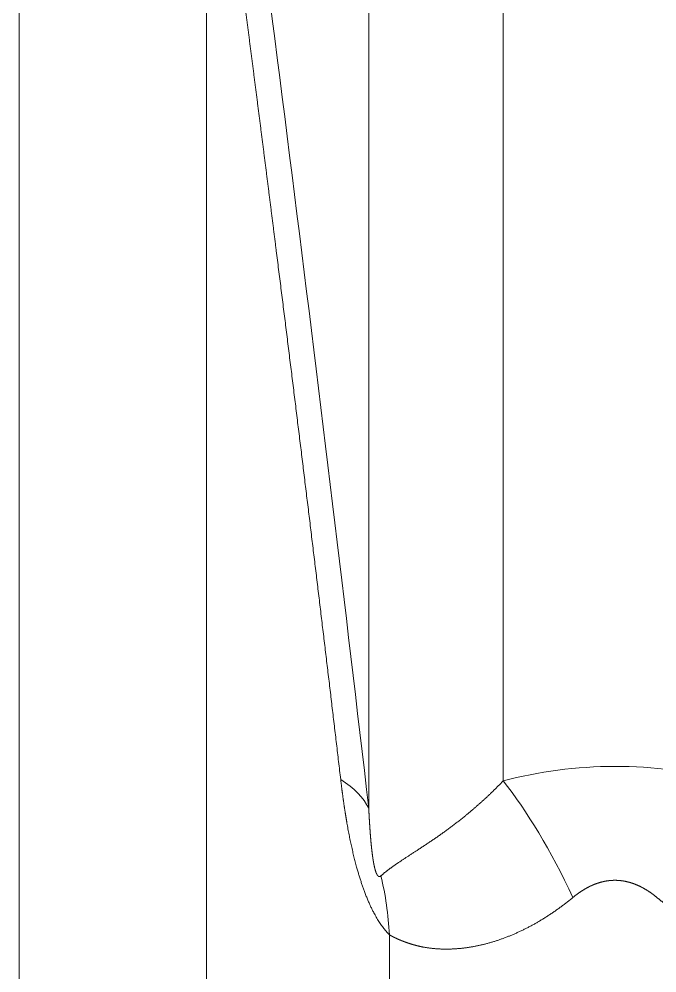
# Model space of a CAD drawing. Header units: millimetres. Extents: x 4664 to 8864, y -38 to 2932.
# Drawn here: x 8171.13 to 8175.2, y 2172.46 to 2178.55 of the extents above; entities that cross this region are included whole.
import ezdxf

# ---------------------------------------------------------------- set-up
doc = ezdxf.new("R2010")
doc.units = ezdxf.units.MM

msp = doc.modelspace()

# ---------------------------------------------------------------- linework, layer by layer
at = {"lineweight": 5}
for p, q in [((8173.3619, 2188.0201), (8173.3619, 2173.5136)), ((8174.2179, 2173.688), (8174.2179, 2187.5342)), ((8171.134, 2157.2276), (8171.134, 2180.8548)), ((8172.3286, 2157.6393), (8172.3286, 2180.4928)), ((8173.4938, 2172.7067), (8173.4938, 2154.3043))]:
    msp.add_line(p, q, dxfattribs=at)
at = {"lineweight": 5, "extrusion": (0, 0, -1)}
for centre, major_axis, ratio, start_param, end_param in [((8164.7523, 2195.3371), (-8.8397, 54.288), 0.099808, 1.845744, 2.000683), ((8170.7937, 2173.1237), (2.5944, 0.3015), 0.315798, 5.91796, 6.172795), ((8174.2179, 2171.5485), (-0.6646, 2.5259), 0.341532, 0.656404, 1.0773), ((8171.1045, 2172.124), (1.8427, 1.851), 0.824618, 0.471585, 0.637602)]:
    msp.add_ellipse(centre, major_axis=major_axis, ratio=ratio, start_param=start_param, end_param=end_param, dxfattribs=at)
at = {"lineweight": 5}
for points, knots in [([(8172.3286, 2180.4928), (8172.3301, 2180.4819), (8172.333, 2180.4601), (8172.3374, 2180.4273), (8172.3417, 2180.3946), (8172.3461, 2180.3618), (8172.3504, 2180.3291), (8172.3548, 2180.2964), (8172.3591, 2180.2637), (8172.3635, 2180.2311), (8172.3678, 2180.1984), (8172.3722, 2180.1658), (8172.3765, 2180.1331), (8172.3808, 2180.1005), (8172.3851, 2180.0679), (8172.3895, 2180.0353), (8172.3938, 2180.0028), (8172.3981, 2179.9702), (8172.4024, 2179.9377), (8172.4067, 2179.9051), (8172.411, 2179.8726), (8172.4153, 2179.8401), (8172.4196, 2179.8076), (8172.4238, 2179.7752), (8172.4281, 2179.7427), (8172.4324, 2179.7103), (8172.4367, 2179.6778), (8172.4409, 2179.6454), (8172.4452, 2179.613), (8172.4495, 2179.5806), (8172.4537, 2179.5482), (8172.458, 2179.5159), (8172.4622, 2179.4835), (8172.4665, 2179.4512), (8172.4707, 2179.4189), (8172.4749, 2179.3866), (8172.4792, 2179.3543), (8172.4834, 2179.322), (8172.4876, 2179.2898), (8172.4918, 2179.2575), (8172.496, 2179.2253), (8172.5002, 2179.1931), (8172.5045, 2179.1609), (8172.5087, 2179.1287), (8172.5128, 2179.0965), (8172.517, 2179.0644), (8172.5212, 2179.0322), (8172.5254, 2179.0001), (8172.5296, 2178.968), (8172.5338, 2178.9359), (8172.5379, 2178.9038), (8172.5421, 2178.8717), (8172.5463, 2178.8397), (8172.5504, 2178.8076), (8172.5546, 2178.7756), (8172.5587, 2178.7436), (8172.5629, 2178.7116), (8172.567, 2178.6796), (8172.5712, 2178.6476), (8172.5753, 2178.6157), (8172.5794, 2178.5838), (8172.5835, 2178.5518), (8172.5877, 2178.5199), (8172.5918, 2178.488), (8172.5959, 2178.4562), (8172.6, 2178.4243), (8172.6041, 2178.3924), (8172.6082, 2178.3606), (8172.6123, 2178.3288), (8172.6164, 2178.297), (8172.6205, 2178.2652), (8172.6246, 2178.2334), (8172.6286, 2178.2017), (8172.6327, 2178.1699), (8172.6368, 2178.1382), (8172.6408, 2178.1065), (8172.6449, 2178.0748), (8172.649, 2178.0431), (8172.653, 2178.0114), (8172.6571, 2177.9798), (8172.6611, 2177.9481), (8172.6651, 2177.9165), (8172.6692, 2177.8849), (8172.6732, 2177.8533), (8172.6772, 2177.8217), (8172.6813, 2177.7901), (8172.6853, 2177.7586), (8172.6893, 2177.7271), (8172.6933, 2177.6955), (8172.6973, 2177.664), (8172.7013, 2177.6326), (8172.7053, 2177.6011), (8172.7093, 2177.5696), (8172.7133, 2177.5382), (8172.7173, 2177.5068), (8172.7213, 2177.4753), (8172.7253, 2177.4439), (8172.7292, 2177.4126), (8172.7332, 2177.3812), (8172.7372, 2177.3498), (8172.7411, 2177.3185), (8172.7451, 2177.2872), (8172.749, 2177.2559), (8172.753, 2177.2246), (8172.7569, 2177.1933), (8172.7609, 2177.1621), (8172.7648, 2177.1308), (8172.7687, 2177.0996), (8172.7738, 2177.0589), (8172.7801, 2177.0088), (8172.7876, 2176.9492), (8172.7951, 2176.8897), (8172.8025, 2176.8302), (8172.81, 2176.7708), (8172.8174, 2176.7115), (8172.8248, 2176.6522), (8172.8322, 2176.5929), (8172.8396, 2176.5337), (8172.8469, 2176.4746), (8172.8543, 2176.4155), (8172.8616, 2176.3564), (8172.8689, 2176.2975), (8172.8762, 2176.2385), (8172.8835, 2176.1796), (8172.8908, 2176.1208), (8172.898, 2176.062), (8172.9053, 2176.0033), (8172.9125, 2175.9446), (8172.9197, 2175.886), (8172.9269, 2175.8274), (8172.9341, 2175.7689), (8172.9413, 2175.7104), (8172.9484, 2175.652), (8172.9556, 2175.5936), (8172.9627, 2175.5353), (8172.9698, 2175.4771), (8172.9769, 2175.4189), (8172.984, 2175.3607), (8172.9911, 2175.3026), (8172.9981, 2175.2446), (8173.0052, 2175.1866), (8173.0122, 2175.1286), (8173.0192, 2175.0707), (8173.0262, 2175.0129), (8173.0332, 2174.9551), (8173.0401, 2174.8974), (8173.0471, 2174.8398), (8173.054, 2174.7821), (8173.0609, 2174.7246), (8173.0678, 2174.6671), (8173.0747, 2174.6096), (8173.0816, 2174.5522), (8173.0885, 2174.4949), (8173.0953, 2174.4376), (8173.1022, 2174.3804), (8173.109, 2174.3232), (8173.1158, 2174.2661), (8173.1226, 2174.209), (8173.1293, 2174.152), (8173.1361, 2174.095), (8173.1428, 2174.0381), (8173.1496, 2173.9813), (8173.1563, 2173.9245), (8173.163, 2173.8678), (8173.1697, 2173.8111), (8173.1764, 2173.7545), (8173.1808, 2173.7167), (8173.183, 2173.6979)], [0, 0, 0, 0, 0.004752, 0.009503, 0.014252, 0.019, 0.023747, 0.028491, 0.033235, 0.037977, 0.042717, 0.047456, 0.052193, 0.056929, 0.061663, 0.066396, 0.071127, 0.075857, 0.080585, 0.085312, 0.090037, 0.094761, 0.099483, 0.104204, 0.108923, 0.113641, 0.118357, 0.123071, 0.127784, 0.132496, 0.137206, 0.141915, 0.146622, 0.151327, 0.156031, 0.160733, 0.165434, 0.170134, 0.174832, 0.179528, 0.184223, 0.188916, 0.193608, 0.198298, 0.202987, 0.207674, 0.21236, 0.217044, 0.221726, 0.226407, 0.231087, 0.235765, 0.240441, 0.245116, 0.249789, 0.254461, 0.259132, 0.2638, 0.268467, 0.273133, 0.277797, 0.28246, 0.287121, 0.29178, 0.296438, 0.301095, 0.305749, 0.310403, 0.315054, 0.319705, 0.324353, 0.329, 0.333646, 0.33829, 0.342932, 0.347573, 0.352213, 0.35685, 0.361487, 0.366121, 0.370754, 0.375386, 0.380016, 0.384644, 0.389271, 0.393897, 0.39852, 0.403142, 0.407763, 0.412382, 0.417, 0.421616, 0.42623, 0.430843, 0.435454, 0.440064, 0.444672, 0.449278, 0.453883, 0.458487, 0.463088, 0.467689, 0.472287, 0.476885, 0.48148, 0.486074, 0.490666, 0.495257, 0.499846, 0.508613, 0.517374, 0.52613, 0.534882, 0.543628, 0.552369, 0.561106, 0.569838, 0.578564, 0.587286, 0.596002, 0.604714, 0.613421, 0.622123, 0.630819, 0.639511, 0.648198, 0.65688, 0.665556, 0.674228, 0.682895, 0.691556, 0.700213, 0.708865, 0.717511, 0.726153, 0.734789, 0.743421, 0.752047, 0.760669, 0.769285, 0.777896, 0.786503, 0.795104, 0.8037, 0.812291, 0.820877, 0.829457, 0.838033, 0.846604, 0.855169, 0.86373, 0.872285, 0.880835, 0.889381, 0.897921, 0.906455, 0.914985, 0.92351, 0.932029, 0.940544, 0.949053, 0.957557, 0.966056, 0.97455, 0.983038, 0.991522, 1, 1, 1, 1]), ([(8175.6428, 2173.688), (8175.4179, 2173.7472), (8175.1744, 2173.7808), (8174.6856, 2173.7808), (8174.4426, 2173.7471), (8174.2179, 2173.688)], [0, 0, 0, 0, 0.5, 0.5, 1, 1, 1, 1]), ([(8173.183, 2173.6979), (8173.1833, 2173.6953), (8173.1839, 2173.6902), (8173.1848, 2173.6825), (8173.1858, 2173.6749), (8173.1867, 2173.6673), (8173.1876, 2173.6597), (8173.1885, 2173.6522), (8173.1895, 2173.6447), (8173.1904, 2173.6372), (8173.1914, 2173.6298), (8173.1923, 2173.6225), (8173.1933, 2173.6151), (8173.1942, 2173.6079), (8173.1952, 2173.6006), (8173.1962, 2173.5934), (8173.1971, 2173.5862), (8173.1981, 2173.5791), (8173.1991, 2173.572), (8173.2001, 2173.5649), (8173.2011, 2173.5579), (8173.2021, 2173.5509), (8173.2031, 2173.544), (8173.2041, 2173.5371), (8173.2051, 2173.5302), (8173.2061, 2173.5234), (8173.2071, 2173.5166), (8173.2081, 2173.5099), (8173.2091, 2173.5032), (8173.2102, 2173.4965), (8173.2112, 2173.4899), (8173.2122, 2173.4833), (8173.2133, 2173.4767), (8173.2143, 2173.4702), (8173.2154, 2173.4637), (8173.2164, 2173.4573), (8173.2175, 2173.4509), (8173.2185, 2173.4445), (8173.2196, 2173.4382), (8173.2207, 2173.4319), (8173.2218, 2173.4257), (8173.2246, 2173.4091), (8173.2295, 2173.3823), (8173.2365, 2173.3455), (8173.2438, 2173.3093), (8173.2514, 2173.2738), (8173.2593, 2173.239), (8173.2675, 2173.2049), (8173.276, 2173.1714), (8173.283, 2173.1451), (8173.2883, 2173.1258), (8173.2919, 2173.1132), (8173.2955, 2173.1007), (8173.2992, 2173.0883), (8173.3029, 2173.0761), (8173.3067, 2173.064), (8173.3105, 2173.0521), (8173.3144, 2173.0402), (8173.3183, 2173.0285), (8173.3222, 2173.017), (8173.3262, 2173.0055), (8173.3303, 2172.9942), (8173.3361, 2172.9783), (8173.3439, 2172.958), (8173.3536, 2172.934), (8173.3635, 2172.9108), (8173.3735, 2172.8887), (8173.3837, 2172.8676), (8173.3932, 2172.8491), (8173.4019, 2172.833), (8173.41, 2172.8189), (8173.4181, 2172.8053), (8173.4264, 2172.7921), (8173.4348, 2172.7794), (8173.4414, 2172.7698), (8173.4462, 2172.7631), (8173.4491, 2172.7591), (8173.4521, 2172.7552), (8173.455, 2172.7513), (8173.458, 2172.7475), (8173.4609, 2172.7438), (8173.4639, 2172.7401), (8173.4668, 2172.7365), (8173.4698, 2172.7329), (8173.4728, 2172.7294), (8173.4758, 2172.726), (8173.4787, 2172.7226), (8173.4817, 2172.7193), (8173.4848, 2172.7161), (8173.4878, 2172.7129), (8173.4908, 2172.7098), (8173.4928, 2172.7077), (8173.4938, 2172.7067)], [0, 0, 0, 0, 0.007039, 0.014036, 0.020994, 0.02791, 0.034786, 0.041621, 0.048416, 0.055171, 0.061885, 0.068559, 0.075193, 0.081787, 0.088341, 0.094855, 0.101329, 0.107763, 0.114158, 0.120513, 0.126829, 0.133105, 0.139342, 0.145539, 0.151698, 0.157817, 0.163898, 0.169939, 0.175942, 0.181906, 0.187832, 0.193719, 0.199568, 0.205378, 0.211151, 0.216885, 0.222582, 0.228241, 0.233862, 0.239445, 0.244991, 0.2505, 0.283712, 0.316253, 0.348158, 0.379458, 0.410191, 0.440394, 0.470107, 0.499371, 0.51079, 0.52213, 0.533396, 0.544591, 0.555719, 0.566785, 0.577792, 0.588745, 0.599647, 0.610503, 0.621316, 0.632093, 0.642836, 0.667278, 0.691354, 0.715127, 0.73866, 0.762018, 0.78527, 0.802709, 0.820267, 0.837968, 0.855837, 0.873901, 0.892181, 0.898407, 0.904643, 0.910891, 0.91715, 0.923422, 0.929708, 0.936008, 0.942324, 0.948657, 0.955006, 0.961373, 0.967759, 0.974165, 0.980591, 0.987038, 0.993508, 1, 1, 1, 1]), ([(8174.2179, 2173.688), (8174.2165, 2173.6865), (8174.2136, 2173.6835), (8174.2094, 2173.6791), (8174.205, 2173.6746), (8174.2007, 2173.67), (8174.1962, 2173.6655), (8174.1918, 2173.6609), (8174.1872, 2173.6563), (8174.1827, 2173.6517), (8174.1781, 2173.6471), (8174.1734, 2173.6424), (8174.1687, 2173.6377), (8174.164, 2173.633), (8174.1592, 2173.6283), (8174.1544, 2173.6236), (8174.1495, 2173.6188), (8174.1446, 2173.6141), (8174.1396, 2173.6093), (8174.1346, 2173.6045), (8174.1295, 2173.5997), (8174.1244, 2173.5948), (8174.1193, 2173.59), (8174.1141, 2173.5851), (8174.1089, 2173.5803), (8174.1036, 2173.5754), (8174.0983, 2173.5705), (8174.093, 2173.5656), (8174.0876, 2173.5607), (8174.0821, 2173.5557), (8174.0767, 2173.5508), (8174.0711, 2173.5459), (8174.0656, 2173.5409), (8174.06, 2173.536), (8174.0543, 2173.531), (8174.0487, 2173.526), (8174.043, 2173.5211), (8174.0372, 2173.5161), (8174.0314, 2173.5111), (8174.0256, 2173.5061), (8174.0197, 2173.5011), (8174.0138, 2173.4962), (8174.0079, 2173.4912), (8174.0019, 2173.4862), (8173.9959, 2173.4812), (8173.9899, 2173.4762), (8173.9838, 2173.4713), (8173.9726, 2173.4621), (8173.9563, 2173.449), (8173.935, 2173.4322), (8173.9139, 2173.4159), (8173.8931, 2173.4), (8173.8724, 2173.3845), (8173.852, 2173.3695), (8173.8318, 2173.3549), (8173.8119, 2173.3407), (8173.7922, 2173.3269), (8173.7728, 2173.3136), (8173.7565, 2173.3026), (8173.7432, 2173.2937), (8173.7329, 2173.2867), (8173.7227, 2173.28), (8173.7127, 2173.2733), (8173.7029, 2173.2669), (8173.6932, 2173.2605), (8173.6838, 2173.2543), (8173.6745, 2173.2482), (8173.6654, 2173.2423), (8173.6564, 2173.2365), (8173.6477, 2173.2307), (8173.6391, 2173.2251), (8173.6307, 2173.2197), (8173.6224, 2173.2143), (8173.6143, 2173.209), (8173.6064, 2173.2039), (8173.5987, 2173.1988), (8173.5911, 2173.1938), (8173.5837, 2173.1889), (8173.5765, 2173.1841), (8173.5694, 2173.1794), (8173.5625, 2173.1748), (8173.5557, 2173.1703), (8173.5491, 2173.1658), (8173.5427, 2173.1614), (8173.5364, 2173.1571), (8173.5302, 2173.1529), (8173.5242, 2173.1487), (8173.5184, 2173.1446), (8173.5127, 2173.1406), (8173.5071, 2173.1366), (8173.5017, 2173.1326), (8173.4964, 2173.1288), (8173.4913, 2173.125), (8173.4863, 2173.1212), (8173.4814, 2173.1175), (8173.4766, 2173.1138), (8173.472, 2173.1102), (8173.4675, 2173.1066), (8173.4632, 2173.1031), (8173.459, 2173.0995), (8173.4548, 2173.0961), (8173.4508, 2173.0927), (8173.447, 2173.0893), (8173.4432, 2173.0859), (8173.4408, 2173.0837), (8173.4396, 2173.0826)], [0, 0, 0, 0, 0.004445, 0.008933, 0.013466, 0.018044, 0.022665, 0.027331, 0.032041, 0.036796, 0.041594, 0.046437, 0.051325, 0.056256, 0.061232, 0.066252, 0.071316, 0.076425, 0.081577, 0.086775, 0.092016, 0.097302, 0.102632, 0.108006, 0.113424, 0.118887, 0.124394, 0.129946, 0.135541, 0.141181, 0.146865, 0.152594, 0.158367, 0.164184, 0.170045, 0.175951, 0.181901, 0.187895, 0.193934, 0.200016, 0.206144, 0.212315, 0.218531, 0.224791, 0.231095, 0.237444, 0.243837, 0.250274, 0.272984, 0.295693, 0.318401, 0.341107, 0.363812, 0.386516, 0.409217, 0.431918, 0.454617, 0.477315, 0.500011, 0.51271, 0.525327, 0.537864, 0.550318, 0.562691, 0.574983, 0.587193, 0.599322, 0.61137, 0.623336, 0.63522, 0.647023, 0.658745, 0.670386, 0.681945, 0.693423, 0.704819, 0.716134, 0.727368, 0.73852, 0.749592, 0.760582, 0.77149, 0.782318, 0.793064, 0.803729, 0.814313, 0.824815, 0.835237, 0.845577, 0.855836, 0.866014, 0.876111, 0.886127, 0.896062, 0.905916, 0.915688, 0.92538, 0.934991, 0.944521, 0.953969, 0.963337, 0.972624, 0.98183, 0.990956, 1, 1, 1, 1]), ([(8173.4396, 2173.0826), (8173.4394, 2173.0824), (8173.439, 2173.0821), (8173.4384, 2173.0816), (8173.4379, 2173.0812), (8173.4373, 2173.0807), (8173.4368, 2173.0804), (8173.4362, 2173.08), (8173.4357, 2173.0797), (8173.4351, 2173.0794), (8173.4346, 2173.0791), (8173.4341, 2173.0789), (8173.4335, 2173.0786), (8173.433, 2173.0784), (8173.4324, 2173.0783), (8173.4319, 2173.0782), (8173.4314, 2173.0781), (8173.4308, 2173.078), (8173.4303, 2173.0779), (8173.4298, 2173.0779), (8173.4292, 2173.0779), (8173.4287, 2173.078), (8173.4282, 2173.078), (8173.4277, 2173.0781), (8173.4271, 2173.0782), (8173.4266, 2173.0784), (8173.4261, 2173.0786), (8173.4256, 2173.0788), (8173.4251, 2173.079), (8173.4246, 2173.0793), (8173.424, 2173.0796), (8173.4235, 2173.0799), (8173.423, 2173.0802), (8173.4225, 2173.0806), (8173.422, 2173.081), (8173.4215, 2173.0815), (8173.421, 2173.0819), (8173.4205, 2173.0824), (8173.42, 2173.0829), (8173.4195, 2173.0835), (8173.419, 2173.0841), (8173.4185, 2173.0847), (8173.418, 2173.0853), (8173.4175, 2173.086), (8173.417, 2173.0866), (8173.4165, 2173.0874), (8173.416, 2173.0881), (8173.4155, 2173.0889), (8173.4151, 2173.0897), (8173.4146, 2173.0905), (8173.4141, 2173.0914), (8173.4136, 2173.0923), (8173.4131, 2173.0932), (8173.4127, 2173.0941), (8173.4122, 2173.0951), (8173.4117, 2173.0961), (8173.4112, 2173.0971), (8173.4108, 2173.0982), (8173.4103, 2173.0993), (8173.4098, 2173.1004), (8173.4094, 2173.1015), (8173.4089, 2173.1027), (8173.4084, 2173.1039), (8173.408, 2173.1051), (8173.4075, 2173.1064), (8173.4071, 2173.1076), (8173.4066, 2173.1089), (8173.4061, 2173.1103), (8173.4057, 2173.1116), (8173.4052, 2173.113), (8173.4048, 2173.1145), (8173.4043, 2173.1159), (8173.4039, 2173.1174), (8173.4034, 2173.1189), (8173.403, 2173.1204), (8173.4026, 2173.122), (8173.4021, 2173.1236), (8173.4017, 2173.1252), (8173.4012, 2173.1269), (8173.4008, 2173.1285), (8173.4004, 2173.1302), (8173.3999, 2173.132), (8173.3995, 2173.1337), (8173.3991, 2173.1355), (8173.3987, 2173.1373), (8173.3982, 2173.1392), (8173.3978, 2173.1411), (8173.3974, 2173.143), (8173.397, 2173.1449), (8173.3965, 2173.1468), (8173.3961, 2173.1488), (8173.3957, 2173.1508), (8173.3953, 2173.1529), (8173.3949, 2173.1549), (8173.3945, 2173.157), (8173.3941, 2173.1592), (8173.3937, 2173.1613), (8173.3933, 2173.1635), (8173.3928, 2173.1657), (8173.3924, 2173.168), (8173.392, 2173.1702), (8173.3916, 2173.1725), (8173.3913, 2173.1748), (8173.3909, 2173.1772), (8173.3905, 2173.1796), (8173.3901, 2173.182), (8173.3897, 2173.1844), (8173.3893, 2173.1869), (8173.3889, 2173.1894), (8173.3885, 2173.1919), (8173.3881, 2173.1944), (8173.3878, 2173.197), (8173.3874, 2173.1996), (8173.387, 2173.2023), (8173.3866, 2173.2049), (8173.3862, 2173.2076), (8173.3859, 2173.2103), (8173.3855, 2173.2131), (8173.3851, 2173.2158), (8173.3848, 2173.2186), (8173.3844, 2173.2215), (8173.384, 2173.2243), (8173.3837, 2173.2272), (8173.3833, 2173.2301), (8173.3829, 2173.2331), (8173.3826, 2173.236), (8173.3822, 2173.239), (8173.3819, 2173.2421), (8173.3815, 2173.2451), (8173.3812, 2173.2482), (8173.3808, 2173.2513), (8173.3805, 2173.2544), (8173.3801, 2173.2576), (8173.3798, 2173.2608), (8173.3794, 2173.264), (8173.3791, 2173.2673), (8173.3788, 2173.2705), (8173.3784, 2173.2739), (8173.3781, 2173.2772), (8173.3777, 2173.2806), (8173.3774, 2173.2839), (8173.3771, 2173.2874), (8173.3768, 2173.2908), (8173.3764, 2173.2943), (8173.3761, 2173.2978), (8173.3758, 2173.3013), (8173.3755, 2173.3049), (8173.3751, 2173.3085), (8173.3748, 2173.3121), (8173.3745, 2173.3157), (8173.3742, 2173.3194), (8173.3739, 2173.3231), (8173.3736, 2173.3268), (8173.3732, 2173.3306), (8173.3729, 2173.3344), (8173.3726, 2173.3382), (8173.3723, 2173.342), (8173.372, 2173.3459), (8173.3717, 2173.3498), (8173.3714, 2173.3537), (8173.3711, 2173.3576), (8173.3708, 2173.3616), (8173.3705, 2173.3656), (8173.3703, 2173.3697), (8173.37, 2173.3737), (8173.3697, 2173.3778), (8173.3694, 2173.3819), (8173.3691, 2173.3861), (8173.3688, 2173.3903), (8173.3685, 2173.3945), (8173.3683, 2173.3987), (8173.368, 2173.403), (8173.3677, 2173.4072), (8173.3674, 2173.4116), (8173.3672, 2173.4159), (8173.3669, 2173.4203), (8173.3666, 2173.4247), (8173.3663, 2173.4291), (8173.3661, 2173.4336), (8173.3658, 2173.438), (8173.3656, 2173.4426), (8173.3653, 2173.4471), (8173.365, 2173.4517), (8173.3648, 2173.4563), (8173.3645, 2173.4609), (8173.3643, 2173.4655), (8173.364, 2173.4702), (8173.3638, 2173.4749), (8173.3635, 2173.4796), (8173.3633, 2173.4844), (8173.363, 2173.4892), (8173.3628, 2173.494), (8173.3626, 2173.4989), (8173.3623, 2173.5037), (8173.3621, 2173.5086), (8173.3619, 2173.5119), (8173.3619, 2173.5136)], [0, 0, 0, 0, 0.004382, 0.008697, 0.012944, 0.017124, 0.021237, 0.025284, 0.029264, 0.033178, 0.037027, 0.040811, 0.044531, 0.048186, 0.051777, 0.055305, 0.058771, 0.062174, 0.065516, 0.068797, 0.072018, 0.075179, 0.078281, 0.081325, 0.084312, 0.087243, 0.090118, 0.092939, 0.095707, 0.098422, 0.101085, 0.103699, 0.106265, 0.108782, 0.111255, 0.113682, 0.116068, 0.118412, 0.120717, 0.122984, 0.125217, 0.127416, 0.129584, 0.131724, 0.133836, 0.135926, 0.137993, 0.140042, 0.142075, 0.144094, 0.146103, 0.148104, 0.150101, 0.152096, 0.154091, 0.156091, 0.158097, 0.160114, 0.162142, 0.164186, 0.166249, 0.168331, 0.170437, 0.172569, 0.174729, 0.176919, 0.179142, 0.1814, 0.183694, 0.186027, 0.188401, 0.190817, 0.193276, 0.195781, 0.198333, 0.200933, 0.203583, 0.206284, 0.209036, 0.211842, 0.214702, 0.217617, 0.220588, 0.223617, 0.226703, 0.229847, 0.233051, 0.236315, 0.23964, 0.243026, 0.246475, 0.249985, 0.253559, 0.257196, 0.260898, 0.264663, 0.268494, 0.27239, 0.276352, 0.28038, 0.284474, 0.288636, 0.292864, 0.29716, 0.301523, 0.305955, 0.310455, 0.315023, 0.31966, 0.324366, 0.329141, 0.333986, 0.338901, 0.343885, 0.348939, 0.354063, 0.359258, 0.364524, 0.36986, 0.375267, 0.380745, 0.386294, 0.391914, 0.397606, 0.403369, 0.409204, 0.41511, 0.421089, 0.427139, 0.433262, 0.439457, 0.445724, 0.452064, 0.458476, 0.46496, 0.471517, 0.478147, 0.48485, 0.491625, 0.498474, 0.505396, 0.51239, 0.519458, 0.526599, 0.533814, 0.541102, 0.548463, 0.555897, 0.563406, 0.570988, 0.578643, 0.586372, 0.594175, 0.602052, 0.610002, 0.618027, 0.626125, 0.634297, 0.642544, 0.650864, 0.659259, 0.667727, 0.67627, 0.684887, 0.693579, 0.702344, 0.711184, 0.720098, 0.729087, 0.73815, 0.747288, 0.7565, 0.765786, 0.775147, 0.784583, 0.794093, 0.803678, 0.813337, 0.823072, 0.83288, 0.842764, 0.852722, 0.862756, 0.872863, 0.883046, 0.893304, 0.903636, 0.914043, 0.924526, 0.935083, 0.945715, 0.956422, 0.967204, 0.978061, 0.988993, 1, 1, 1, 1]), ([(8174.6628, 2172.9449), (8174.6638, 2172.9457), (8174.6657, 2172.9473), (8174.6686, 2172.9496), (8174.6715, 2172.9519), (8174.6743, 2172.9542), (8174.6772, 2172.9565), (8174.6801, 2172.9587), (8174.683, 2172.9609), (8174.6859, 2172.9631), (8174.6888, 2172.9653), (8174.6916, 2172.9674), (8174.6945, 2172.9695), (8174.6974, 2172.9716), (8174.7003, 2172.9736), (8174.7032, 2172.9757), (8174.7061, 2172.9777), (8174.709, 2172.9796), (8174.7119, 2172.9816), (8174.7148, 2172.9835), (8174.7177, 2172.9854), (8174.7206, 2172.9873), (8174.7235, 2172.9891), (8174.7264, 2172.991), (8174.7293, 2172.9928), (8174.7322, 2172.9945), (8174.7351, 2172.9963), (8174.738, 2172.998), (8174.7409, 2172.9997), (8174.7438, 2173.0014), (8174.7467, 2173.003), (8174.7496, 2173.0046), (8174.7525, 2173.0062), (8174.7554, 2173.0078), (8174.7583, 2173.0093), (8174.7612, 2173.0108), (8174.7641, 2173.0123), (8174.767, 2173.0138), (8174.7699, 2173.0152), (8174.7728, 2173.0166), (8174.7757, 2173.018), (8174.7786, 2173.0194), (8174.7815, 2173.0207), (8174.7844, 2173.022), (8174.7873, 2173.0233), (8174.7903, 2173.0245), (8174.7932, 2173.0258), (8174.7961, 2173.027), (8174.799, 2173.0281), (8174.8019, 2173.0293), (8174.8048, 2173.0304), (8174.8077, 2173.0315), (8174.8106, 2173.0326), (8174.8135, 2173.0336), (8174.8165, 2173.0347), (8174.8194, 2173.0357), (8174.8223, 2173.0366), (8174.8252, 2173.0376), (8174.8281, 2173.0385), (8174.831, 2173.0394), (8174.834, 2173.0403), (8174.8369, 2173.0411), (8174.8398, 2173.0419), (8174.8427, 2173.0427), (8174.8456, 2173.0435), (8174.8485, 2173.0442), (8174.8515, 2173.0449), (8174.8544, 2173.0456), (8174.8573, 2173.0463), (8174.8602, 2173.0469), (8174.8631, 2173.0475), (8174.8661, 2173.0481), (8174.869, 2173.0486), (8174.8719, 2173.0492), (8174.8748, 2173.0497), (8174.8777, 2173.0501), (8174.8807, 2173.0506), (8174.8836, 2173.051), (8174.8865, 2173.0514), (8174.8894, 2173.0518), (8174.8923, 2173.0522), (8174.8953, 2173.0525), (8174.8982, 2173.0528), (8174.9011, 2173.053), (8174.904, 2173.0533), (8174.9069, 2173.0535), (8174.9099, 2173.0537), (8174.9128, 2173.0539), (8174.9157, 2173.054), (8174.9186, 2173.0541), (8174.9216, 2173.0542), (8174.9245, 2173.0543), (8174.9274, 2173.0543), (8174.9303, 2173.0543), (8174.9332, 2173.0543), (8174.9362, 2173.0543), (8174.9391, 2173.0542), (8174.942, 2173.0541), (8174.9449, 2173.054), (8174.9479, 2173.0539), (8174.9508, 2173.0537), (8174.9537, 2173.0535), (8174.9566, 2173.0533), (8174.9595, 2173.053), (8174.9625, 2173.0528), (8174.9654, 2173.0525), (8174.9683, 2173.0522), (8174.9712, 2173.0518), (8174.9742, 2173.0514), (8174.9771, 2173.051), (8174.98, 2173.0506), (8174.9829, 2173.0501), (8174.9858, 2173.0497), (8174.9888, 2173.0492), (8174.9917, 2173.0486), (8174.9946, 2173.0481), (8174.9975, 2173.0475), (8175.0004, 2173.0469), (8175.0034, 2173.0463), (8175.0063, 2173.0456), (8175.0092, 2173.0449), (8175.0121, 2173.0442), (8175.015, 2173.0435), (8175.0179, 2173.0427), (8175.0209, 2173.0419), (8175.0238, 2173.0411), (8175.0267, 2173.0403), (8175.0296, 2173.0394), (8175.0325, 2173.0385), (8175.0354, 2173.0376), (8175.0384, 2173.0366), (8175.0413, 2173.0357), (8175.0442, 2173.0347), (8175.0471, 2173.0336), (8175.05, 2173.0326), (8175.0529, 2173.0315), (8175.0558, 2173.0304), (8175.0588, 2173.0293), (8175.0617, 2173.0281), (8175.0646, 2173.027), (8175.0675, 2173.0258), (8175.0704, 2173.0245), (8175.0733, 2173.0233), (8175.0762, 2173.022), (8175.0791, 2173.0207), (8175.082, 2173.0194), (8175.0849, 2173.018), (8175.0879, 2173.0166), (8175.0908, 2173.0152), (8175.0937, 2173.0138), (8175.0966, 2173.0123), (8175.0995, 2173.0108), (8175.1024, 2173.0093), (8175.1053, 2173.0078), (8175.1082, 2173.0062), (8175.1111, 2173.0046), (8175.114, 2173.003), (8175.1169, 2173.0014), (8175.1198, 2172.9997), (8175.1227, 2172.998), (8175.1256, 2172.9963), (8175.1285, 2172.9945), (8175.1314, 2172.9928), (8175.1343, 2172.991), (8175.1372, 2172.9891), (8175.1401, 2172.9873), (8175.143, 2172.9854), (8175.1459, 2172.9835), (8175.1488, 2172.9816), (8175.1517, 2172.9796), (8175.1546, 2172.9777), (8175.1574, 2172.9757), (8175.1603, 2172.9736), (8175.1632, 2172.9716), (8175.1661, 2172.9695), (8175.169, 2172.9674), (8175.1719, 2172.9653), (8175.1748, 2172.9631), (8175.1777, 2172.9609), (8175.1806, 2172.9587), (8175.1834, 2172.9565), (8175.1863, 2172.9542), (8175.1892, 2172.9519), (8175.1921, 2172.9496), (8175.195, 2172.9473), (8175.1969, 2172.9457), (8175.1978, 2172.9449)], [0, 0, 0, 0, 0.006816, 0.013593, 0.02033, 0.027027, 0.033686, 0.040306, 0.046887, 0.053429, 0.059934, 0.0664, 0.072829, 0.07922, 0.085574, 0.09189, 0.09817, 0.104414, 0.110621, 0.116793, 0.122928, 0.129029, 0.135094, 0.141124, 0.14712, 0.153081, 0.159009, 0.164903, 0.170763, 0.176591, 0.182385, 0.188148, 0.193878, 0.199577, 0.205244, 0.210881, 0.216486, 0.222062, 0.227607, 0.233123, 0.23861, 0.244068, 0.249498, 0.2549, 0.260274, 0.265621, 0.270941, 0.276235, 0.281503, 0.286746, 0.291964, 0.297157, 0.302326, 0.307472, 0.312594, 0.317694, 0.322771, 0.327827, 0.332862, 0.337876, 0.34287, 0.347844, 0.352799, 0.357735, 0.362653, 0.367554, 0.372438, 0.377305, 0.382156, 0.386992, 0.391814, 0.396621, 0.401414, 0.406195, 0.410963, 0.415719, 0.420464, 0.425198, 0.429922, 0.434637, 0.439343, 0.44404, 0.448731, 0.453414, 0.45809, 0.462761, 0.467427, 0.472089, 0.476747, 0.481401, 0.486053, 0.490703, 0.495352, 0.5, 0.504648, 0.509297, 0.513947, 0.518599, 0.523253, 0.527911, 0.532573, 0.537239, 0.54191, 0.546586, 0.551269, 0.55596, 0.560657, 0.565363, 0.570078, 0.574802, 0.579536, 0.584281, 0.589037, 0.593805, 0.598586, 0.603379, 0.608186, 0.613008, 0.617844, 0.622695, 0.627562, 0.632446, 0.637347, 0.642265, 0.647201, 0.652156, 0.65713, 0.662124, 0.667138, 0.672173, 0.677229, 0.682306, 0.687406, 0.692528, 0.697674, 0.702843, 0.708036, 0.713254, 0.718497, 0.723765, 0.729059, 0.734379, 0.739726, 0.7451, 0.750502, 0.755932, 0.76139, 0.766877, 0.772393, 0.777938, 0.783514, 0.789119, 0.794756, 0.800423, 0.806122, 0.811852, 0.817615, 0.823409, 0.829237, 0.835097, 0.840991, 0.846919, 0.85288, 0.858876, 0.864906, 0.870971, 0.877072, 0.883207, 0.889379, 0.895586, 0.90183, 0.90811, 0.914426, 0.92078, 0.927171, 0.9336, 0.940066, 0.946571, 0.953113, 0.959694, 0.966314, 0.972973, 0.97967, 0.986407, 0.993184, 1, 1, 1, 1]), ([(8173.4938, 2172.7067), (8173.4946, 2172.7062), (8173.4963, 2172.7053), (8173.4988, 2172.7039), (8173.5013, 2172.7025), (8173.5038, 2172.7011), (8173.5063, 2172.6997), (8173.5088, 2172.6984), (8173.5113, 2172.697), (8173.5138, 2172.6957), (8173.5163, 2172.6944), (8173.5188, 2172.6931), (8173.5214, 2172.6918), (8173.5239, 2172.6905), (8173.5264, 2172.6893), (8173.5289, 2172.6881), (8173.5314, 2172.6868), (8173.534, 2172.6856), (8173.5365, 2172.6845), (8173.539, 2172.6833), (8173.5415, 2172.6821), (8173.544, 2172.681), (8173.5465, 2172.6798), (8173.549, 2172.6787), (8173.5515, 2172.6776), (8173.554, 2172.6765), (8173.5565, 2172.6755), (8173.559, 2172.6744), (8173.5615, 2172.6734), (8173.564, 2172.6723), (8173.5664, 2172.6713), (8173.5689, 2172.6703), (8173.5713, 2172.6693), (8173.5738, 2172.6683), (8173.5762, 2172.6674), (8173.5787, 2172.6664), (8173.5811, 2172.6655), (8173.5835, 2172.6645), (8173.5859, 2172.6636), (8173.5883, 2172.6627), (8173.5907, 2172.6618), (8173.5931, 2172.661), (8173.5955, 2172.6601), (8173.5978, 2172.6593), (8173.6002, 2172.6584), (8173.6025, 2172.6576), (8173.6049, 2172.6568), (8173.6072, 2172.656), (8173.6095, 2172.6552), (8173.6118, 2172.6544), (8173.614, 2172.6537), (8173.6163, 2172.6529), (8173.6186, 2172.6522), (8173.6208, 2172.6514), (8173.623, 2172.6507), (8173.6252, 2172.65), (8173.6274, 2172.6493), (8173.6296, 2172.6487), (8173.6318, 2172.648), (8173.634, 2172.6473), (8173.6361, 2172.6467), (8173.6382, 2172.646), (8173.6403, 2172.6454), (8173.6424, 2172.6448), (8173.6445, 2172.6442), (8173.6466, 2172.6436), (8173.6486, 2172.643), (8173.6506, 2172.6424), (8173.6526, 2172.6419), (8173.6546, 2172.6413), (8173.6566, 2172.6408), (8173.6586, 2172.6403), (8173.6605, 2172.6397), (8173.6624, 2172.6392), (8173.6643, 2172.6387), (8173.6662, 2172.6382), (8173.6681, 2172.6377), (8173.6699, 2172.6373), (8173.6717, 2172.6368), (8173.6735, 2172.6364), (8173.6753, 2172.6359), (8173.6771, 2172.6355), (8173.6788, 2172.6351), (8173.6806, 2172.6346), (8173.6823, 2172.6342), (8173.684, 2172.6338), (8173.6856, 2172.6335), (8173.6873, 2172.6331), (8173.6889, 2172.6327), (8173.6905, 2172.6323), (8173.6921, 2172.632), (8173.6936, 2172.6317), (8173.6952, 2172.6313), (8173.6967, 2172.631), (8173.6982, 2172.6307), (8173.6997, 2172.6304), (8173.7011, 2172.6301), (8173.7025, 2172.6298), (8173.7039, 2172.6295), (8173.7053, 2172.6292), (8173.7067, 2172.6289), (8173.708, 2172.6287), (8173.7093, 2172.6284), (8173.7106, 2172.6282), (8173.7119, 2172.628), (8173.7131, 2172.6277), (8173.7143, 2172.6275), (8173.7155, 2172.6273), (8173.719, 2172.6267), (8173.7248, 2172.6257), (8173.733, 2172.6245), (8173.7412, 2172.6233), (8173.7494, 2172.6222), (8173.7577, 2172.6212), (8173.766, 2172.6203), (8173.7743, 2172.6194), (8173.7827, 2172.6187), (8173.7911, 2172.618), (8173.7995, 2172.6174), (8173.8079, 2172.6169), (8173.8164, 2172.6165), (8173.8249, 2172.6161), (8173.8334, 2172.6159), (8173.842, 2172.6157), (8173.8505, 2172.6156), (8173.8591, 2172.6156), (8173.8677, 2172.6157), (8173.8763, 2172.6159), (8173.8849, 2172.6161), (8173.8936, 2172.6164), (8173.9022, 2172.6168), (8173.9108, 2172.6173), (8173.9195, 2172.6179), (8173.9282, 2172.6185), (8173.9368, 2172.6192), (8173.9455, 2172.62), (8173.9542, 2172.6209), (8173.9629, 2172.6219), (8173.9716, 2172.6229), (8173.9802, 2172.624), (8173.9889, 2172.6252), (8173.9976, 2172.6265), (8174.0062, 2172.6278), (8174.0153, 2172.6293), (8174.0247, 2172.6309), (8174.0344, 2172.6327), (8174.0442, 2172.6346), (8174.054, 2172.6366), (8174.0639, 2172.6387), (8174.0737, 2172.6409), (8174.0836, 2172.6432), (8174.0934, 2172.6456), (8174.1033, 2172.6481), (8174.1132, 2172.6506), (8174.1232, 2172.6533), (8174.1331, 2172.6561), (8174.143, 2172.659), (8174.153, 2172.662), (8174.1629, 2172.6651), (8174.1729, 2172.6682), (8174.1829, 2172.6715), (8174.1928, 2172.6749), (8174.2028, 2172.6783), (8174.2128, 2172.6819), (8174.2228, 2172.6855), (8174.2328, 2172.6893), (8174.2428, 2172.6931), (8174.2528, 2172.6971), (8174.2628, 2172.7011), (8174.2727, 2172.7053), (8174.2827, 2172.7095), (8174.2927, 2172.7138), (8174.3027, 2172.7182), (8174.3127, 2172.7227), (8174.3226, 2172.7273), (8174.3326, 2172.732), (8174.3426, 2172.7368), (8174.3525, 2172.7417), (8174.3625, 2172.7467), (8174.3724, 2172.7517), (8174.3823, 2172.7569), (8174.3922, 2172.7622), (8174.4021, 2172.7675), (8174.412, 2172.7729), (8174.4219, 2172.7784), (8174.4318, 2172.7841), (8174.4416, 2172.7898), (8174.4514, 2172.7955), (8174.4613, 2172.8014), (8174.4711, 2172.8074), (8174.4808, 2172.8135), (8174.4906, 2172.8196), (8174.5004, 2172.8258), (8174.5101, 2172.8321), (8174.5198, 2172.8386), (8174.5295, 2172.845), (8174.5392, 2172.8516), (8174.5488, 2172.8583), (8174.5585, 2172.8651), (8174.5681, 2172.8719), (8174.5777, 2172.8788), (8174.5872, 2172.8858), (8174.5968, 2172.8929), (8174.6063, 2172.9001), (8174.6158, 2172.9074), (8174.6252, 2172.9147), (8174.6347, 2172.9221), (8174.6441, 2172.9296), (8174.6535, 2172.9372), (8174.6597, 2172.9423), (8174.6628, 2172.9449)], [0, 0, 0, 0, 0.003572, 0.007121, 0.010646, 0.014148, 0.017627, 0.021082, 0.024514, 0.027923, 0.031308, 0.03467, 0.038008, 0.041323, 0.044615, 0.047883, 0.051128, 0.054349, 0.057548, 0.060722, 0.063874, 0.067002, 0.070106, 0.073187, 0.076245, 0.07928, 0.082291, 0.085278, 0.088243, 0.091184, 0.094101, 0.096995, 0.099866, 0.102713, 0.105537, 0.108338, 0.111115, 0.113869, 0.116599, 0.119307, 0.12199, 0.12465, 0.127287, 0.129901, 0.132491, 0.135058, 0.137601, 0.140121, 0.142618, 0.145091, 0.147541, 0.149967, 0.15237, 0.15475, 0.157106, 0.159439, 0.161748, 0.164034, 0.166297, 0.168536, 0.170752, 0.172945, 0.175114, 0.177259, 0.179382, 0.181481, 0.183556, 0.185608, 0.187637, 0.189643, 0.191625, 0.193583, 0.195518, 0.19743, 0.199319, 0.201184, 0.203025, 0.204844, 0.206639, 0.20841, 0.210158, 0.211883, 0.213584, 0.215262, 0.216917, 0.218548, 0.220156, 0.22174, 0.223301, 0.224839, 0.226353, 0.227844, 0.229312, 0.230756, 0.232177, 0.233574, 0.234948, 0.236299, 0.237626, 0.23893, 0.24021, 0.241467, 0.242701, 0.243911, 0.245098, 0.246262, 0.247402, 0.248519, 0.249613, 0.257163, 0.264688, 0.272187, 0.279661, 0.28711, 0.294533, 0.301932, 0.309306, 0.316655, 0.32398, 0.33128, 0.338555, 0.345806, 0.353033, 0.360236, 0.367414, 0.374569, 0.3817, 0.388807, 0.39589, 0.40295, 0.409987, 0.417, 0.423991, 0.430958, 0.437902, 0.444823, 0.451722, 0.458598, 0.465452, 0.472284, 0.479093, 0.48588, 0.492645, 0.499389, 0.506956, 0.51452, 0.522081, 0.529639, 0.537195, 0.544747, 0.552297, 0.559845, 0.56739, 0.574934, 0.582476, 0.590016, 0.597555, 0.605093, 0.61263, 0.620166, 0.627702, 0.635237, 0.642772, 0.650306, 0.657841, 0.665376, 0.672912, 0.680448, 0.687985, 0.695524, 0.703063, 0.710604, 0.718146, 0.725691, 0.733237, 0.740785, 0.748336, 0.755889, 0.763445, 0.771004, 0.778566, 0.786131, 0.793699, 0.801271, 0.808847, 0.816427, 0.824011, 0.8316, 0.839192, 0.84679, 0.854393, 0.862, 0.869613, 0.877231, 0.884855, 0.892484, 0.90012, 0.907761, 0.915409, 0.923063, 0.930724, 0.938392, 0.946067, 0.953749, 0.961438, 0.969135, 0.976839, 0.984551, 0.992272, 1, 1, 1, 1]), ([(8175.1978, 2172.9449), (8175.1994, 2172.9436), (8175.2025, 2172.9411), (8175.2072, 2172.9372), (8175.2119, 2172.9334), (8175.2165, 2172.9297), (8175.2212, 2172.9259), (8175.2259, 2172.9222), (8175.2307, 2172.9185), (8175.2354, 2172.9148), (8175.2401, 2172.9111), (8175.2448, 2172.9074), (8175.2495, 2172.9038), (8175.2543, 2172.9002), (8175.259, 2172.8966), (8175.2638, 2172.893), (8175.2685, 2172.8895), (8175.2733, 2172.8859), (8175.2781, 2172.8824), (8175.2829, 2172.8789), (8175.2876, 2172.8755), (8175.2924, 2172.872), (8175.2972, 2172.8686), (8175.302, 2172.8652), (8175.3068, 2172.8618), (8175.3116, 2172.8584), (8175.3164, 2172.8551), (8175.3213, 2172.8518), (8175.3261, 2172.8485), (8175.3309, 2172.8452), (8175.3358, 2172.842), (8175.3406, 2172.8387), (8175.3454, 2172.8355), (8175.3503, 2172.8323), (8175.3551, 2172.8292), (8175.36, 2172.826), (8175.3649, 2172.8229), (8175.3697, 2172.8198), (8175.3746, 2172.8167), (8175.3795, 2172.8137), (8175.3844, 2172.8106), (8175.3893, 2172.8076), (8175.3941, 2172.8046), (8175.399, 2172.8017), (8175.4039, 2172.7987), (8175.4088, 2172.7958), (8175.4137, 2172.7929), (8175.4187, 2172.79), (8175.4236, 2172.7871), (8175.4285, 2172.7843), (8175.4334, 2172.7815), (8175.4383, 2172.7787), (8175.4433, 2172.7759), (8175.4482, 2172.7732), (8175.4531, 2172.7705), (8175.4581, 2172.7678), (8175.463, 2172.7651), (8175.4679, 2172.7624), (8175.4729, 2172.7598), (8175.4778, 2172.7572), (8175.4828, 2172.7546), (8175.4877, 2172.752), (8175.4927, 2172.7495), (8175.4977, 2172.747), (8175.5026, 2172.7445), (8175.5076, 2172.742), (8175.5126, 2172.7395), (8175.5175, 2172.7371), (8175.5225, 2172.7347), (8175.5275, 2172.7323), (8175.5324, 2172.73), (8175.5374, 2172.7276), (8175.5424, 2172.7253), (8175.5474, 2172.723), (8175.5523, 2172.7208), (8175.5573, 2172.7185), (8175.5623, 2172.7163), (8175.5673, 2172.7141), (8175.5723, 2172.7119), (8175.5772, 2172.7098), (8175.5822, 2172.7077), (8175.5872, 2172.7056), (8175.5922, 2172.7035), (8175.5972, 2172.7014), (8175.6022, 2172.6994), (8175.6072, 2172.6974), (8175.6122, 2172.6954), (8175.6171, 2172.6934), (8175.6221, 2172.6915), (8175.6271, 2172.6896), (8175.6321, 2172.6877), (8175.6371, 2172.6858), (8175.6421, 2172.684), (8175.6471, 2172.6822), (8175.652, 2172.6804), (8175.657, 2172.6786), (8175.662, 2172.6769), (8175.667, 2172.6752), (8175.672, 2172.6735), (8175.6769, 2172.6718), (8175.6819, 2172.6701), (8175.6869, 2172.6685), (8175.6919, 2172.6669), (8175.6968, 2172.6653), (8175.7018, 2172.6638), (8175.7068, 2172.6623), (8175.7118, 2172.6608), (8175.7167, 2172.6593), (8175.7217, 2172.6578), (8175.7266, 2172.6564), (8175.7316, 2172.655), (8175.7366, 2172.6536), (8175.7415, 2172.6522), (8175.7465, 2172.6509), (8175.7514, 2172.6496), (8175.7563, 2172.6483), (8175.7613, 2172.6471), (8175.7662, 2172.6458), (8175.7712, 2172.6446), (8175.7761, 2172.6434), (8175.781, 2172.6423), (8175.7859, 2172.6411), (8175.7908, 2172.64), (8175.7958, 2172.6389), (8175.8007, 2172.6379), (8175.8056, 2172.6368), (8175.8105, 2172.6358), (8175.8154, 2172.6348), (8175.8203, 2172.6339), (8175.8251, 2172.6329), (8175.83, 2172.632), (8175.8349, 2172.6312), (8175.8398, 2172.6303), (8175.86, 2172.6268), (8175.8958, 2172.6217), (8175.9465, 2172.6171), (8175.997, 2172.6152), (8176.047, 2172.6161), (8176.0961, 2172.6199), (8176.1336, 2172.6251), (8176.1604, 2172.6301), (8176.1774, 2172.6336), (8176.1948, 2172.6377), (8176.2126, 2172.6424), (8176.2306, 2172.6477), (8176.2488, 2172.6535), (8176.2628, 2172.6584), (8176.2727, 2172.6621), (8176.2786, 2172.6644), (8176.2843, 2172.6666), (8176.29, 2172.6689), (8176.2957, 2172.6713), (8176.3012, 2172.6736), (8176.3067, 2172.676), (8176.3121, 2172.6784), (8176.3175, 2172.6808), (8176.3227, 2172.6833), (8176.3279, 2172.6858), (8176.333, 2172.6883), (8176.3381, 2172.6909), (8176.3431, 2172.6934), (8176.348, 2172.6961), (8176.3528, 2172.6987), (8176.3576, 2172.7013), (8176.3623, 2172.704), (8176.3653, 2172.7058), (8176.3668, 2172.7067)], [0, 0, 0, 0, 0.003859, 0.007715, 0.01157, 0.015422, 0.019272, 0.023121, 0.026967, 0.030812, 0.034655, 0.038496, 0.042335, 0.046172, 0.050007, 0.05384, 0.057672, 0.061502, 0.06533, 0.069157, 0.072981, 0.076804, 0.080626, 0.084446, 0.088264, 0.092081, 0.095896, 0.099709, 0.103521, 0.107332, 0.111141, 0.114948, 0.118754, 0.122559, 0.126362, 0.130164, 0.133965, 0.137764, 0.141562, 0.145359, 0.149154, 0.152948, 0.156741, 0.160533, 0.164324, 0.168113, 0.171902, 0.175689, 0.179475, 0.18326, 0.187044, 0.190827, 0.194609, 0.19839, 0.202171, 0.20595, 0.209728, 0.213506, 0.217282, 0.221058, 0.224833, 0.228607, 0.232381, 0.236153, 0.239925, 0.243697, 0.247467, 0.251237, 0.255006, 0.258775, 0.262543, 0.266311, 0.270078, 0.273844, 0.27761, 0.281376, 0.285141, 0.288906, 0.29267, 0.296434, 0.300198, 0.303961, 0.307724, 0.311486, 0.315249, 0.319011, 0.322773, 0.326535, 0.330296, 0.334057, 0.337819, 0.34158, 0.345341, 0.349102, 0.352863, 0.356624, 0.360385, 0.364146, 0.367907, 0.371669, 0.37543, 0.379191, 0.382953, 0.386715, 0.390477, 0.394239, 0.398001, 0.401764, 0.405527, 0.409291, 0.413054, 0.416818, 0.420583, 0.424347, 0.428113, 0.431878, 0.435645, 0.439411, 0.443178, 0.446946, 0.450714, 0.454483, 0.458253, 0.462023, 0.465794, 0.469565, 0.473337, 0.47711, 0.480884, 0.484658, 0.488434, 0.49221, 0.495987, 0.499764, 0.539466, 0.579935, 0.621194, 0.663266, 0.706173, 0.749935, 0.765539, 0.781883, 0.798967, 0.816792, 0.835357, 0.854665, 0.874715, 0.88132, 0.887925, 0.894528, 0.90113, 0.90773, 0.91433, 0.920927, 0.927524, 0.934119, 0.940713, 0.947306, 0.953897, 0.960487, 0.967076, 0.973663, 0.980249, 0.986834, 0.993418, 1, 1, 1, 1])]:
    msp.add_open_spline(points, degree=3, knots=knots, dxfattribs=at)

doc.saveas('drawing.dxf')
